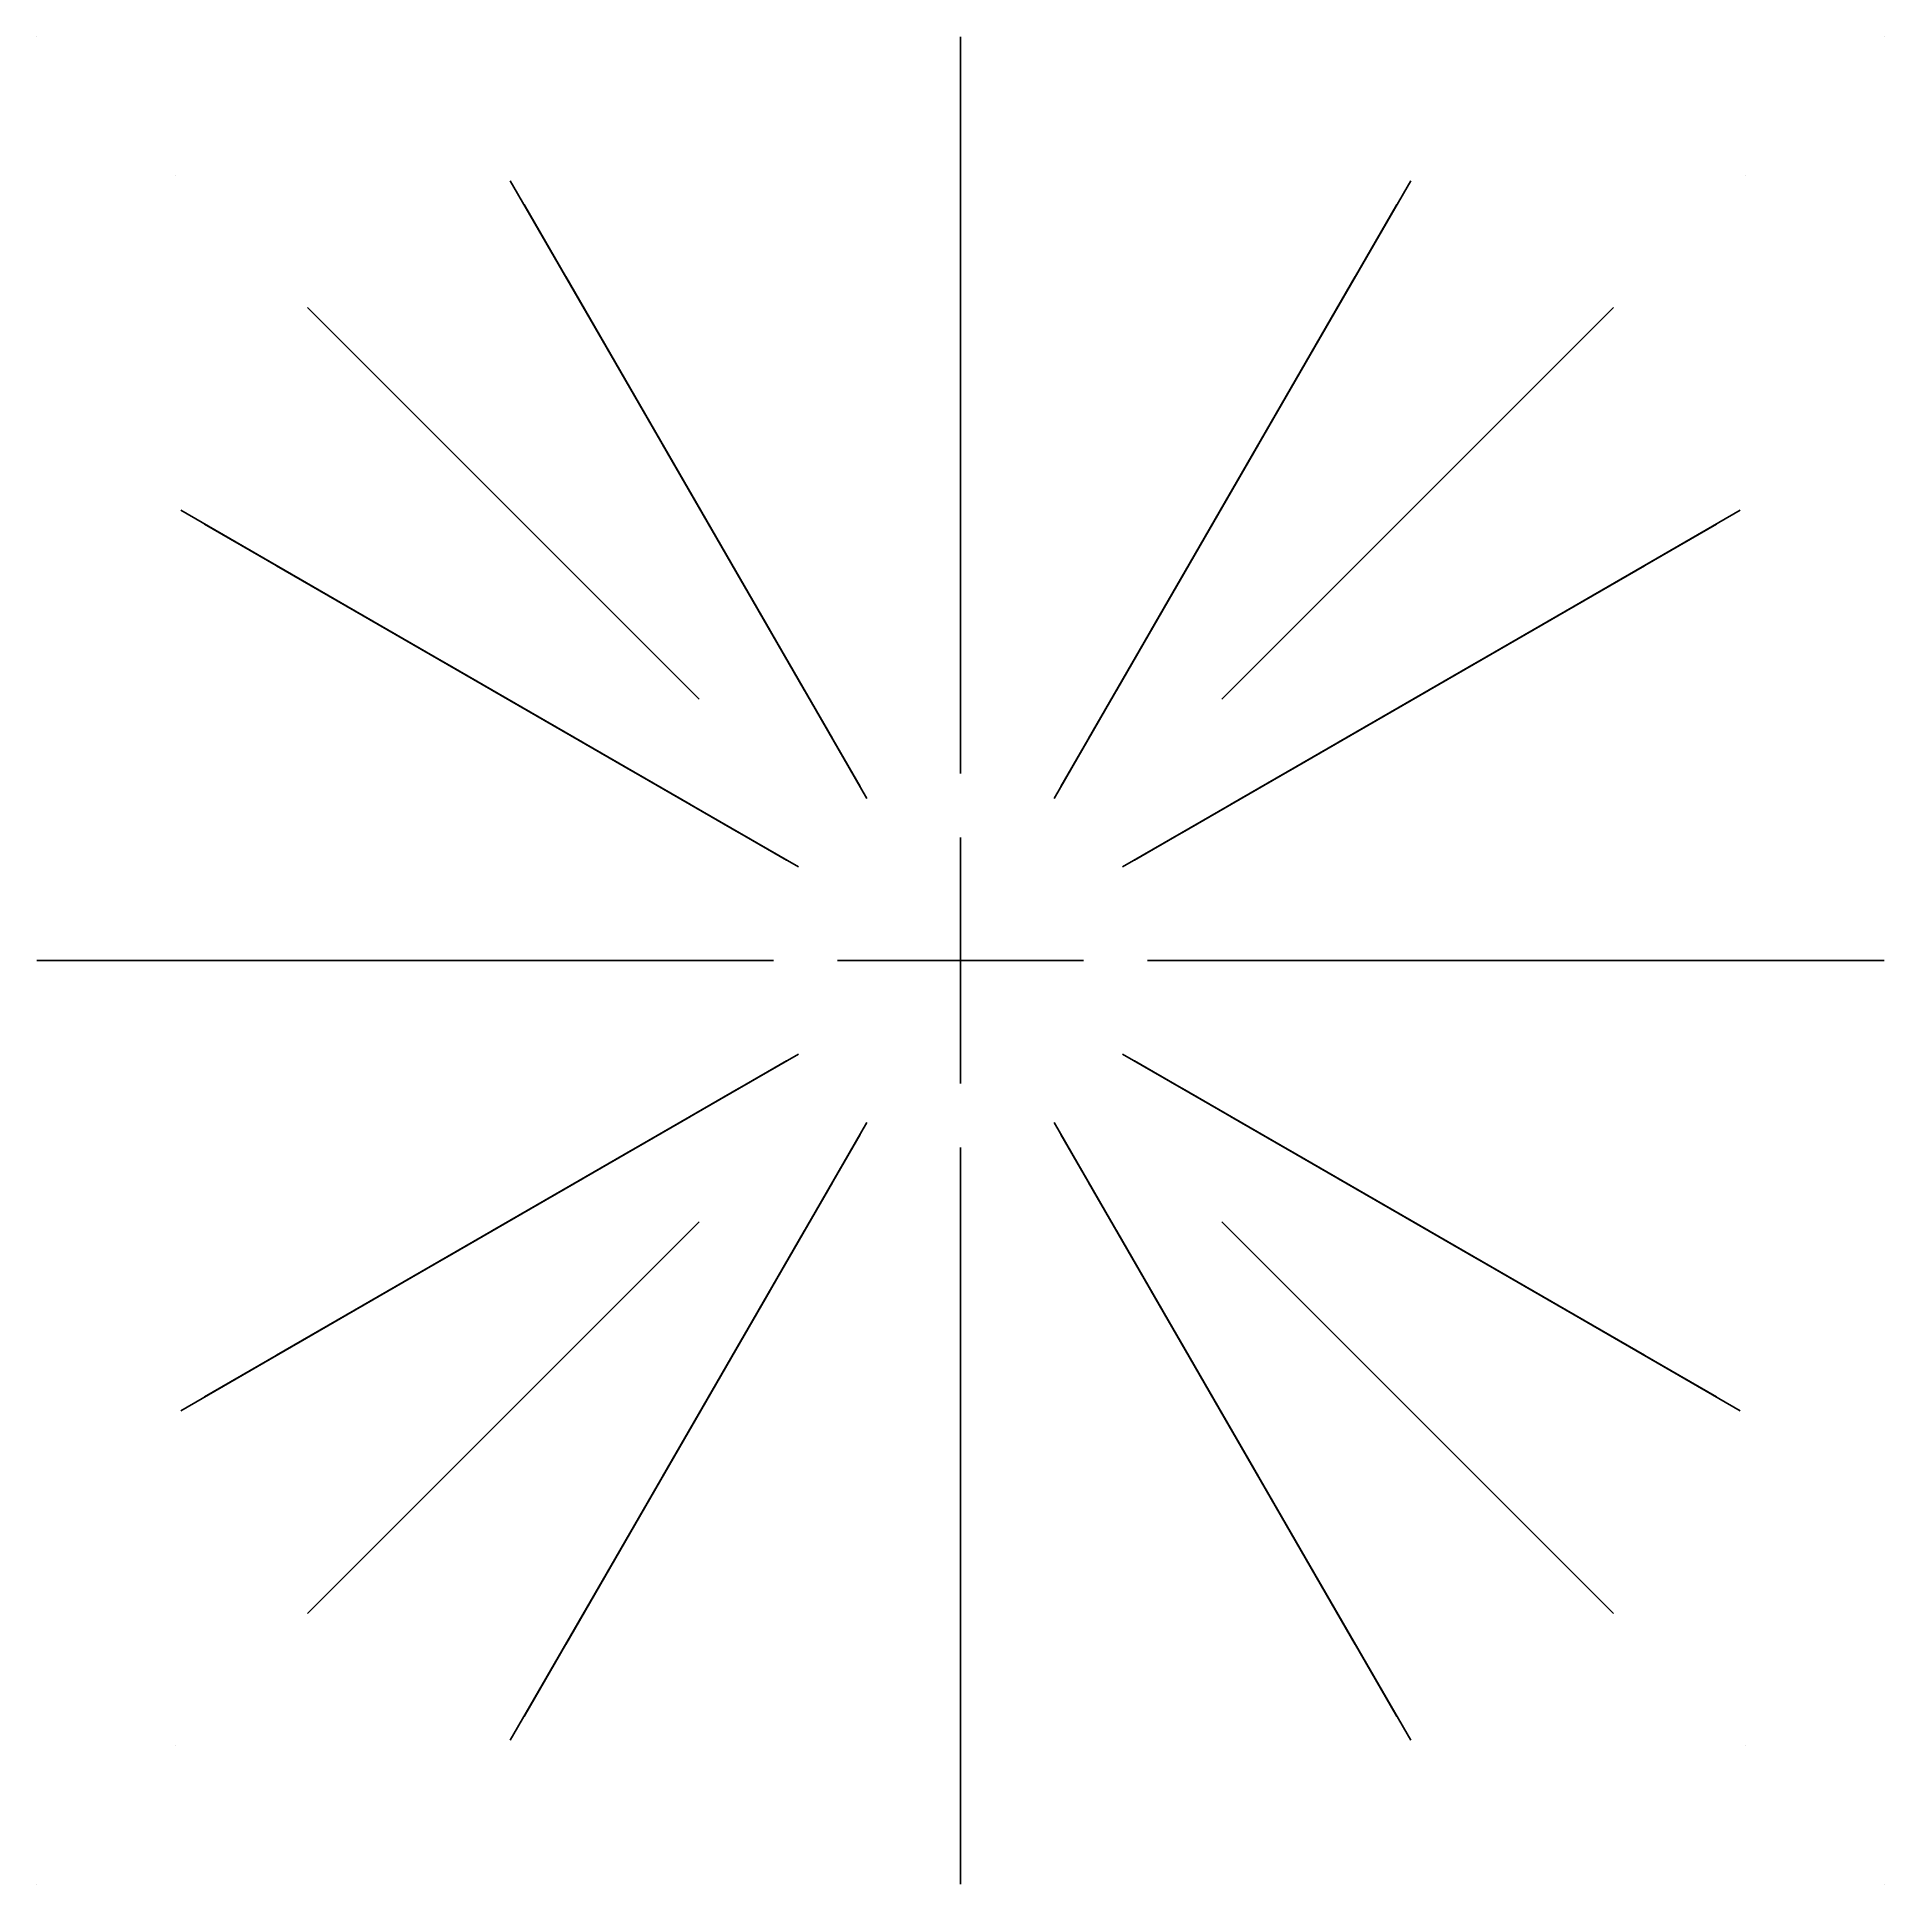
# Model space of a CAD drawing. Header units: metres. Extents: x -75000 to 75000, y -75000 to 75000.
import ezdxf

# ---------------------------------------------------------------- set-up
doc = ezdxf.new("R2010")
doc.units = ezdxf.units.M

msp = doc.modelspace()

# ---------------------------------------------------------------- linework, layer by layer
at = {"color": 5}
for p, q in [((-75000, 75000), (-75000, 75000, 14800)), ((-75000, 75000, 14800), (-75000, 75000, 29600)), ((-75000, 75000, 29600), (-75000, 75000, 44400)), ((-75000, 75000, 44400), (-75000, 75000, 59200)), ((-75000, 75000, 59200), (-75000, 75000, 74000)), ((-75000, 75000, 74000), (-75000, 75000, 88800)), ((0, 75000), (0, 73875, 11100)), ((0, 75000), (0, 75000, 14800)), ((0, 75000, 14800), (0, 75000, 29600)), ((0, 75000, 29600), (0, 75000, 44400)), ((0, 75000, 44400), (0, 75000, 59200)), ((0, 75000, 59200), (0, 75000, 74000)), ((0, 75000, 74000), (0, 75000, 88800)), ((75000, 75000), (75000, 75000, 14800)), ((75000, 75000, 14800), (75000, 75000, 29600)), ((75000, 75000, 29600), (75000, 75000, 44400)), ((75000, 75000, 44400), (75000, 75000, 59200)), ((75000, 75000, 59200), (75000, 75000, 74000)), ((75000, 75000, 74000), (75000, 75000, 88800)), ((0, 73875, 11100), (0, 72750, 22200)), ((0, 72750, 22200), (0, 71625, 33300)), ((0, 71625, 33300), (0, 70500, 44400)), ((0, 70500, 44400), (0, 69375, 55500)), ((0, 69375, 55500), (0, 68250, 66600)), ((0, 68250, 66600), (0, 67125, 77700)), ((0, 67125, 77700), (0, 66000, 88800)), ((0, 66000, 88800), (0, 64875, 99900)), ((0, 64875, 99900), (0, 63750, 111000)), ((-63750, 63750, 92500), (-63750, 63750, 107300)), ((-63750, 63750, 107300), (-63750, 63750, 122100)), ((-63750, 63750, 122100), (-63750, 63750, 136900)), ((-63750, 63750, 136900), (-63750, 63750, 151700)), ((-63750, 63750, 151700), (-63750, 63750, 166500)), ((-63750, 63750, 166500), (-63750, 63750, 181300)), ((0, 63750, 111000), (0, 62625, 122100)), ((0, 63750, 92500), (0, 63750, 107300)), ((0, 63750, 107300), (0, 63750, 122100)), ((0, 63750, 122100), (0, 63750, 136900)), ((0, 63750, 136900), (0, 63750, 151700)), ((0, 63750, 151700), (0, 63750, 166500)), ((0, 63750, 166500), (0, 63750, 181300)), ((63750, 63750, 92500), (63750, 63750, 107300)), ((63750, 63750, 107300), (63750, 63750, 122100)), ((63750, 63750, 122100), (63750, 63750, 136900)), ((63750, 63750, 136900), (63750, 63750, 151700)), ((63750, 63750, 151700), (63750, 63750, 166500)), ((63750, 63750, 166500), (63750, 63750, 181300)), ((0, 62625, 122100), (0, 61500, 133200)), ((0, 61500, 133200), (0, 60375, 144300)), ((0, 60375, 144300), (0, 59250, 155400)), ((0, 59250, 155400), (0, 58125, 166500)), ((0, 58125, 166500), (0, 57000, 177600)), ((0, 57000, 177600), (0, 55875, 188700)), ((0, 55875, 188700), (0, 54750, 199800)), ((0, 54750, 199800), (0, 53625, 210900)), ((-53033, 53033), (-52238, 52238, 11100)), ((-52500, 52500, 185000), (-52500, 52500, 199800)), ((-52500, 52500, 199800), (-52500, 52500, 214600)), ((-52500, 52500, 214600), (-52500, 52500, 229400)), ((-52500, 52500, 229400), (-52500, 52500, 244200)), ((-52500, 52500, 244200), (-52500, 52500, 259000)), ((-52500, 52500, 259000), (-52500, 52500, 273800)), ((0, 53625, 210900), (0, 52500, 222000)), ((0, 52500, 222000), (0, 51375, 233100)), ((0, 52500, 185000), (0, 52500, 199800)), ((0, 52500, 199800), (0, 52500, 214600)), ((0, 52500, 214600), (0, 52500, 229400)), ((0, 52500, 229400), (0, 52500, 244200)), ((0, 52500, 244200), (0, 52500, 259000)), ((0, 52500, 259000), (0, 52500, 273800)), ((53033, 53033), (52238, 52238, 11100)), ((52500, 52500, 185000), (52500, 52500, 199800)), ((52500, 52500, 199800), (52500, 52500, 214600)), ((52500, 52500, 214600), (52500, 52500, 229400)), ((52500, 52500, 229400), (52500, 52500, 244200)), ((52500, 52500, 244200), (52500, 52500, 259000)), ((52500, 52500, 259000), (52500, 52500, 273800)), ((-52238, 52238, 11100), (-51442, 51442, 22200)), ((-51442, 51442, 22200), (-50647, 50647, 33300)), ((0, 51375, 233100), (0, 50250, 244200)), ((51442, 51442, 22200), (50647, 50647, 33300)), ((52238, 52238, 11100), (51442, 51442, 22200)), ((-50647, 50647, 33300), (-49851, 49851, 44400)), ((-49851, 49851, 44400), (-49056, 49056, 55500)), ((0, 50250, 244200), (0, 49125, 255300)), ((49851, 49851, 44400), (49056, 49056, 55500)), ((50647, 50647, 33300), (49851, 49851, 44400)), ((-49056, 49056, 55500), (-48260, 48260, 66600)), ((-48260, 48260, 66600), (-47465, 47465, 77700)), ((0, 49125, 255300), (0, 48000, 266400)), ((0, 48000, 266400), (0, 46875, 277500)), ((48260, 48260, 66600), (47465, 47465, 77700)), ((49056, 49056, 55500), (48260, 48260, 66600)), ((-47465, 47465, 77700), (-46669, 46669, 88800)), ((-46669, 46669, 88800), (-45874, 45874, 99900)), ((0, 46875, 277500), (0, 45750, 288600)), ((46669, 46669, 88800), (45874, 45874, 99900)), ((47465, 47465, 77700), (46669, 46669, 88800)), ((-45874, 45874, 99900), (-45078, 45078, 111000)), ((-45078, 45078, 111000), (-44283, 44283, 122100)), ((0, 45750, 288600), (0, 44625, 299700)), ((45078, 45078, 111000), (44283, 44283, 122100)), ((45874, 45874, 99900), (45078, 45078, 111000)), ((-44283, 44283, 122100), (-43487, 43487, 133200)), ((0, 44625, 299700), (0, 43500, 310800)), ((0, 43500, 310800), (0, 42375, 321900)), ((44283, 44283, 122100), (43487, 43487, 133200)), ((-43487, 43487, 133200), (-42692, 42692, 144300)), ((-42692, 42692, 144300), (-41896, 41896, 155400)), ((0, 42375, 321900), (0, 41250, 333000)), ((42692, 42692, 144300), (41896, 41896, 155400)), ((43487, 43487, 133200), (42692, 42692, 144300)), ((-41896, 41896, 155400), (-41101, 41101, 166500)), ((-41250, 41250, 277500), (-41250, 41250, 292300)), ((-41250, 41250, 292300), (-41250, 41250, 307100)), ((-41250, 41250, 307100), (-41250, 41250, 321900)), ((-41250, 41250, 321900), (-41250, 41250, 336700)), ((-41250, 41250, 336700), (-41250, 41250, 351500)), ((-41250, 41250, 351500), (-41250, 41250, 366300)), ((-41101, 41101, 166500), (-40305, 40305, 177600)), ((0, 41250, 333000), (0, 40125, 344100)), ((0, 41250, 277500), (0, 41250, 292300)), ((0, 41250, 292300), (0, 41250, 307100)), ((0, 41250, 307100), (0, 41250, 321900)), ((0, 41250, 321900), (0, 41250, 336700)), ((0, 41250, 336700), (0, 41250, 351500)), ((0, 41250, 351500), (0, 41250, 366300)), ((41101, 41101, 166500), (40305, 40305, 177600)), ((41896, 41896, 155400), (41101, 41101, 166500)), ((41250, 41250, 277500), (41250, 41250, 292300)), ((41250, 41250, 292300), (41250, 41250, 307100)), ((41250, 41250, 307100), (41250, 41250, 321900)), ((41250, 41250, 321900), (41250, 41250, 336700)), ((41250, 41250, 336700), (41250, 41250, 351500)), ((41250, 41250, 351500), (41250, 41250, 366300)), ((-40305, 40305, 177600), (-39510, 39510, 188700)), ((-39510, 39510, 188700), (-38714, 38714, 199800)), ((0, 40125, 344100), (0, 39000, 355200)), ((0, 39000, 355200), (0, 37875, 366300)), ((39510, 39510, 188700), (38714, 38714, 199800)), ((40305, 40305, 177600), (39510, 39510, 188700)), ((-38714, 38714, 199800), (-37919, 37919, 210900)), ((-37919, 37919, 210900), (-37123, 37123, 222000)), ((0, 37875, 366300), (0, 36750, 377400)), ((37919, 37919, 210900), (37123, 37123, 222000)), ((38714, 38714, 199800), (37919, 37919, 210900)), ((-37123, 37123, 222000), (-36328, 36328, 233100)), ((-36328, 36328, 233100), (-35532, 35532, 244200)), ((0, 36750, 377400), (0, 35625, 388500)), ((36328, 36328, 233100), (35532, 35532, 244200)), ((37123, 37123, 222000), (36328, 36328, 233100)), ((-35532, 35532, 244200), (-34737, 34737, 255300)), ((-34737, 34737, 255300), (-33941, 33941, 266400)), ((0, 35625, 388500), (0, 34500, 399600)), ((0, 34500, 399600), (0, 33375, 410700)), ((34737, 34737, 255300), (33941, 33941, 266400)), ((35532, 35532, 244200), (34737, 34737, 255300)), ((-33941, 33941, 266400), (-33146, 33146, 277500)), ((-33146, 33146, 277500), (-32350, 32350, 288600)), ((0, 33375, 410700), (0, 32250, 421800)), ((33146, 33146, 277500), (32350, 32350, 288600)), ((33941, 33941, 266400), (33146, 33146, 277500)), ((-32350, 32350, 288600), (-31555, 31555, 299700)), ((-31555, 31555, 299700), (-30759, 30759, 310800)), ((0, 32250, 421800), (0, 31125, 432900)), ((31555, 31555, 299700), (30759, 30759, 310800)), ((32350, 32350, 288600), (31555, 31555, 299700)), ((-30759, 30759, 310800), (-29964, 29964, 321900)), ((-30000, 30000, 370000), (-30000, 30000, 384800)), ((-30000, 30000, 384800), (-30000, 30000, 399600)), ((-30000, 30000, 399600), (-30000, 30000, 414400)), ((-30000, 30000, 414400), (-30000, 30000, 429200)), ((-30000, 30000, 429200), (-30000, 30000, 444000)), ((0, 31125, 432900), (0, 30000, 444000)), ((0, 30000, 370000), (0, 30000, 384800)), ((0, 30000, 384800), (0, 30000, 399600)), ((0, 30000, 399600), (0, 30000, 414400)), ((0, 30000, 414400), (0, 30000, 429200)), ((0, 30000, 429200), (0, 30000, 444000)), ((30759, 30759, 310800), (29964, 29964, 321900)), ((30000, 30000, 370000), (30000, 30000, 384800)), ((30000, 30000, 384800), (30000, 30000, 399600)), ((30000, 30000, 399600), (30000, 30000, 414400)), ((30000, 30000, 414400), (30000, 30000, 429200)), ((30000, 30000, 429200), (30000, 30000, 444000)), ((-29964, 29964, 321900), (-29168, 29168, 333000)), ((-29168, 29168, 333000), (-28373, 28373, 344100)), ((29168, 29168, 333000), (28373, 28373, 344100)), ((29964, 29964, 321900), (29168, 29168, 333000)), ((-28373, 28373, 344100), (-27577, 27577, 355200)), ((-27577, 27577, 355200), (-26782, 26782, 366300)), ((27577, 27577, 355200), (26782, 26782, 366300)), ((28373, 28373, 344100), (27577, 27577, 355200)), ((-26782, 26782, 366300), (-25986, 25986, 377400)), ((-25986, 25986, 377400), (-25191, 25191, 388500)), ((25986, 25986, 377400), (25191, 25191, 388500)), ((26782, 26782, 366300), (25986, 25986, 377400)), ((-25191, 25191, 388500), (-24395, 24395, 399600)), ((-24395, 24395, 399600), (-23600, 23600, 410700)), ((24395, 24395, 399600), (23600, 23600, 410700)), ((25191, 25191, 388500), (24395, 24395, 399600)), ((-23600, 23600, 410700), (-22804, 22804, 421800)), ((-22804, 22804, 421800), (-22009, 22009, 432900)), ((22804, 22804, 421800), (22009, 22009, 432900)), ((23600, 23600, 410700), (22804, 22804, 421800)), ((-22009, 22009, 432900), (-21213, 21213, 444000)), ((22009, 22009, 432900), (21213, 21213, 444000)), ((-75000, 0), (-73875, 0, 11100)), ((-75000, 0), (-75000, 0, 14800)), ((-75000, 0, 14800), (-75000, 0, 29600)), ((-75000, 0, 29600), (-75000, 0, 44400)), ((-75000, 0, 44400), (-75000, 0, 59200)), ((-75000, 0, 59200), (-75000, 0, 74000)), ((-75000, 0, 74000), (-75000, 0, 88800)), ((-73875, 0, 11100), (-72750, 0, 22200)), ((-72750, 0, 22200), (-71625, 0, 33300)), ((-71625, 0, 33300), (-70500, 0, 44400)), ((-70500, 0, 44400), (-69375, 0, 55500)), ((-69375, 0, 55500), (-68250, 0, 66600)), ((-68250, 0, 66600), (-67125, 0, 77700)), ((-67125, 0, 77700), (-66000, 0, 88800)), ((-66000, 0, 88800), (-64875, 0, 99900)), ((-64875, 0, 99900), (-63750, 0, 111000)), ((-63750, 0, 111000), (-62625, 0, 122100)), ((-63750, 0, 92500), (-63750, 0, 107300)), ((-63750, 0, 107300), (-63750, 0, 122100)), ((-63750, 0, 122100), (-63750, 0, 136900)), ((-63750, 0, 136900), (-63750, 0, 151700)), ((-63750, 0, 151700), (-63750, 0, 166500)), ((-63750, 0, 166500), (-63750, 0, 181300)), ((-62625, 0, 122100), (-61500, 0, 133200)), ((-61500, 0, 133200), (-60375, 0, 144300)), ((-60375, 0, 144300), (-59250, 0, 155400)), ((-59250, 0, 155400), (-58125, 0, 166500)), ((-58125, 0, 166500), (-57000, 0, 177600)), ((-57000, 0, 177600), (-55875, 0, 188700)), ((-55875, 0, 188700), (-54750, 0, 199800)), ((-54750, 0, 199800), (-53625, 0, 210900)), ((-53625, 0, 210900), (-52500, 0, 222000)), ((-52500, 0, 222000), (-51375, 0, 233100)), ((-52500, 0, 185000), (-52500, 0, 199800)), ((-52500, 0, 199800), (-52500, 0, 214600)), ((-52500, 0, 214600), (-52500, 0, 229400)), ((-52500, 0, 229400), (-52500, 0, 244200)), ((-52500, 0, 244200), (-52500, 0, 259000)), ((-52500, 0, 259000), (-52500, 0, 273800)), ((-51375, 0, 233100), (-50250, 0, 244200)), ((-50250, 0, 244200), (-49125, 0, 255300)), ((-49125, 0, 255300), (-48000, 0, 266400)), ((-48000, 0, 266400), (-46875, 0, 277500)), ((-46875, 0, 277500), (-45750, 0, 288600)), ((-45750, 0, 288600), (-44625, 0, 299700)), ((-44625, 0, 299700), (-43500, 0, 310800)), ((-43500, 0, 310800), (-42375, 0, 321900)), ((-42375, 0, 321900), (-41250, 0, 333000)), ((-41250, 0, 333000), (-40125, 0, 344100)), ((-41250, 0, 277500), (-41250, 0, 292300)), ((-41250, 0, 292300), (-41250, 0, 307100)), ((-41250, 0, 307100), (-41250, 0, 321900)), ((-41250, 0, 321900), (-41250, 0, 336700)), ((-41250, 0, 336700), (-41250, 0, 351500)), ((-41250, 0, 351500), (-41250, 0, 366300)), ((-40125, 0, 344100), (-39000, 0, 355200)), ((-39000, 0, 355200), (-37875, 0, 366300)), ((-37875, 0, 366300), (-36750, 0, 377400)), ((-36750, 0, 377400), (-35625, 0, 388500)), ((-35625, 0, 388500), (-34500, 0, 399600)), ((-34500, 0, 399600), (-33375, 0, 410700)), ((-33375, 0, 410700), (-32250, 0, 421800)), ((-32250, 0, 421800), (-31125, 0, 432900)), ((-31125, 0, 432900), (-30000, 0, 444000)), ((-30000, 0, 370000), (-30000, 0, 384800)), ((-30000, 0, 384800), (-30000, 0, 399600)), ((-30000, 0, 399600), (-30000, 0, 414400)), ((-30000, 0, 414400), (-30000, 0, 429200)), ((-30000, 0, 429200), (-30000, 0, 444000)), ((31125, 0, 432900), (30000, 0, 444000)), ((30000, 0, 370000), (30000, 0, 384800)), ((30000, 0, 384800), (30000, 0, 399600)), ((30000, 0, 399600), (30000, 0, 414400)), ((30000, 0, 414400), (30000, 0, 429200)), ((30000, 0, 429200), (30000, 0, 444000)), ((32250, 0, 421800), (31125, 0, 432900)), ((33375, 0, 410700), (32250, 0, 421800)), ((34500, 0, 399600), (33375, 0, 410700)), ((35625, 0, 388500), (34500, 0, 399600)), ((36750, 0, 377400), (35625, 0, 388500)), ((37875, 0, 366300), (36750, 0, 377400)), ((39000, 0, 355200), (37875, 0, 366300)), ((40125, 0, 344100), (39000, 0, 355200)), ((41250, 0, 333000), (40125, 0, 344100)), ((42375, 0, 321900), (41250, 0, 333000)), ((41250, 0, 277500), (41250, 0, 292300)), ((41250, 0, 292300), (41250, 0, 307100)), ((41250, 0, 307100), (41250, 0, 321900)), ((41250, 0, 321900), (41250, 0, 336700)), ((41250, 0, 336700), (41250, 0, 351500)), ((41250, 0, 351500), (41250, 0, 366300)), ((43500, 0, 310800), (42375, 0, 321900)), ((44625, 0, 299700), (43500, 0, 310800)), ((45750, 0, 288600), (44625, 0, 299700)), ((46875, 0, 277500), (45750, 0, 288600)), ((48000, 0, 266400), (46875, 0, 277500)), ((49125, 0, 255300), (48000, 0, 266400)), ((50250, 0, 244200), (49125, 0, 255300)), ((51375, 0, 233100), (50250, 0, 244200)), ((52500, 0, 222000), (51375, 0, 233100)), ((53625, 0, 210900), (52500, 0, 222000)), ((52500, 0, 185000), (52500, 0, 199800)), ((52500, 0, 199800), (52500, 0, 214600)), ((52500, 0, 214600), (52500, 0, 229400)), ((52500, 0, 229400), (52500, 0, 244200)), ((52500, 0, 244200), (52500, 0, 259000)), ((52500, 0, 259000), (52500, 0, 273800)), ((54750, 0, 199800), (53625, 0, 210900)), ((55875, 0, 188700), (54750, 0, 199800)), ((57000, 0, 177600), (55875, 0, 188700)), ((58125, 0, 166500), (57000, 0, 177600)), ((59250, 0, 155400), (58125, 0, 166500)), ((60375, 0, 144300), (59250, 0, 155400)), ((61500, 0, 133200), (60375, 0, 144300)), ((62625, 0, 122100), (61500, 0, 133200)), ((63750, 0, 111000), (62625, 0, 122100)), ((64875, 0, 99900), (63750, 0, 111000)), ((63750, 0, 92500), (63750, 0, 107300)), ((63750, 0, 107300), (63750, 0, 122100)), ((63750, 0, 122100), (63750, 0, 136900)), ((63750, 0, 136900), (63750, 0, 151700)), ((63750, 0, 151700), (63750, 0, 166500)), ((63750, 0, 166500), (63750, 0, 181300)), ((66000, 0, 88800), (64875, 0, 99900)), ((67125, 0, 77700), (66000, 0, 88800)), ((68250, 0, 66600), (67125, 0, 77700)), ((69375, 0, 55500), (68250, 0, 66600)), ((70500, 0, 44400), (69375, 0, 55500)), ((71625, 0, 33300), (70500, 0, 44400)), ((72750, 0, 22200), (71625, 0, 33300)), ((73875, 0, 11100), (72750, 0, 22200)), ((75000, 0), (73875, 0, 11100)), ((75000, 0), (75000, 0, 14800)), ((75000, 0, 14800), (75000, 0, 29600)), ((75000, 0, 29600), (75000, 0, 44400)), ((75000, 0, 44400), (75000, 0, 59200)), ((75000, 0, 59200), (75000, 0, 74000)), ((75000, 0, 74000), (75000, 0, 88800)), ((-22804, -22804, 421800), (-22009, -22009, 432900)), ((-22009, -22009, 432900), (-21213, -21213, 444000)), ((22009, -22009, 432900), (21213, -21213, 444000)), ((22804, -22804, 421800), (22009, -22009, 432900)), ((-24395, -24395, 399600), (-23600, -23600, 410700)), ((-23600, -23600, 410700), (-22804, -22804, 421800)), ((23600, -23600, 410700), (22804, -22804, 421800)), ((24395, -24395, 399600), (23600, -23600, 410700)), ((-25986, -25986, 377400), (-25191, -25191, 388500)), ((-25191, -25191, 388500), (-24395, -24395, 399600)), ((25191, -25191, 388500), (24395, -24395, 399600)), ((25986, -25986, 377400), (25191, -25191, 388500)), ((-27577, -27577, 355200), (-26782, -26782, 366300)), ((-26782, -26782, 366300), (-25986, -25986, 377400)), ((26782, -26782, 366300), (25986, -25986, 377400)), ((27577, -27577, 355200), (26782, -26782, 366300)), ((-29168, -29168, 333000), (-28373, -28373, 344100)), ((-28373, -28373, 344100), (-27577, -27577, 355200)), ((28373, -28373, 344100), (27577, -27577, 355200)), ((29168, -29168, 333000), (28373, -28373, 344100)), ((-30759, -30759, 310800), (-29964, -29964, 321900)), ((-30000, -30000, 370000), (-30000, -30000, 384800)), ((-30000, -30000, 384800), (-30000, -30000, 399600)), ((-30000, -30000, 399600), (-30000, -30000, 414400)), ((-30000, -30000, 414400), (-30000, -30000, 429200)), ((-30000, -30000, 429200), (-30000, -30000, 444000)), ((-29964, -29964, 321900), (-29168, -29168, 333000)), ((0, -31125, 432900), (0, -30000, 444000)), ((0, -30000, 370000), (0, -30000, 384800)), ((0, -30000, 384800), (0, -30000, 399600)), ((0, -30000, 399600), (0, -30000, 414400)), ((0, -30000, 414400), (0, -30000, 429200)), ((0, -30000, 429200), (0, -30000, 444000)), ((29964, -29964, 321900), (29168, -29168, 333000)), ((30759, -30759, 310800), (29964, -29964, 321900)), ((30000, -30000, 370000), (30000, -30000, 384800)), ((30000, -30000, 384800), (30000, -30000, 399600)), ((30000, -30000, 399600), (30000, -30000, 414400)), ((30000, -30000, 414400), (30000, -30000, 429200)), ((30000, -30000, 429200), (30000, -30000, 444000)), ((-31555, -31555, 299700), (-30759, -30759, 310800)), ((0, -32250, 421800), (0, -31125, 432900)), ((31555, -31555, 299700), (30759, -30759, 310800)), ((-33146, -33146, 277500), (-32350, -32350, 288600)), ((-32350, -32350, 288600), (-31555, -31555, 299700)), ((0, -33375, 410700), (0, -32250, 421800)), ((32350, -32350, 288600), (31555, -31555, 299700)), ((33146, -33146, 277500), (32350, -32350, 288600)), ((-34737, -34737, 255300), (-33941, -33941, 266400)), ((-33941, -33941, 266400), (-33146, -33146, 277500)), ((0, -34500, 399600), (0, -33375, 410700)), ((0, -35625, 388500), (0, -34500, 399600)), ((33941, -33941, 266400), (33146, -33146, 277500)), ((34737, -34737, 255300), (33941, -33941, 266400)), ((-36328, -36328, 233100), (-35532, -35532, 244200)), ((-35532, -35532, 244200), (-34737, -34737, 255300)), ((0, -36750, 377400), (0, -35625, 388500)), ((35532, -35532, 244200), (34737, -34737, 255300)), ((36328, -36328, 233100), (35532, -35532, 244200)), ((-37919, -37919, 210900), (-37123, -37123, 222000)), ((-37123, -37123, 222000), (-36328, -36328, 233100)), ((0, -37875, 366300), (0, -36750, 377400)), ((37123, -37123, 222000), (36328, -36328, 233100)), ((37919, -37919, 210900), (37123, -37123, 222000)), ((-39510, -39510, 188700), (-38714, -38714, 199800)), ((-38714, -38714, 199800), (-37919, -37919, 210900)), ((0, -39000, 355200), (0, -37875, 366300)), ((0, -40125, 344100), (0, -39000, 355200)), ((38714, -38714, 199800), (37919, -37919, 210900)), ((39510, -39510, 188700), (38714, -38714, 199800)), ((-41101, -41101, 166500), (-40305, -40305, 177600)), ((-40305, -40305, 177600), (-39510, -39510, 188700)), ((0, -41250, 333000), (0, -40125, 344100)), ((40305, -40305, 177600), (39510, -39510, 188700)), ((41101, -41101, 166500), (40305, -40305, 177600)), ((-42692, -42692, 144300), (-41896, -41896, 155400)), ((-41896, -41896, 155400), (-41101, -41101, 166500)), ((-41250, -41250, 277500), (-41250, -41250, 292300)), ((-41250, -41250, 292300), (-41250, -41250, 307100)), ((-41250, -41250, 307100), (-41250, -41250, 321900)), ((-41250, -41250, 321900), (-41250, -41250, 336700)), ((-41250, -41250, 336700), (-41250, -41250, 351500)), ((-41250, -41250, 351500), (-41250, -41250, 366300)), ((0, -42375, 321900), (0, -41250, 333000)), ((0, -41250, 277500), (0, -41250, 292300)), ((0, -41250, 292300), (0, -41250, 307100)), ((0, -41250, 307100), (0, -41250, 321900)), ((0, -41250, 321900), (0, -41250, 336700)), ((0, -41250, 336700), (0, -41250, 351500)), ((0, -41250, 351500), (0, -41250, 366300)), ((41896, -41896, 155400), (41101, -41101, 166500)), ((41250, -41250, 277500), (41250, -41250, 292300)), ((41250, -41250, 292300), (41250, -41250, 307100)), ((41250, -41250, 307100), (41250, -41250, 321900)), ((41250, -41250, 321900), (41250, -41250, 336700)), ((41250, -41250, 336700), (41250, -41250, 351500)), ((41250, -41250, 351500), (41250, -41250, 366300)), ((42692, -42692, 144300), (41896, -41896, 155400)), ((-44283, -44283, 122100), (-43487, -43487, 133200)), ((-43487, -43487, 133200), (-42692, -42692, 144300)), ((0, -43500, 310800), (0, -42375, 321900)), ((43487, -43487, 133200), (42692, -42692, 144300)), ((44283, -44283, 122100), (43487, -43487, 133200)), ((-45078, -45078, 111000), (-44283, -44283, 122100)), ((0, -44625, 299700), (0, -43500, 310800)), ((0, -45750, 288600), (0, -44625, 299700)), ((45078, -45078, 111000), (44283, -44283, 122100)), ((-46669, -46669, 88800), (-45874, -45874, 99900)), ((-45874, -45874, 99900), (-45078, -45078, 111000)), ((0, -46875, 277500), (0, -45750, 288600)), ((45874, -45874, 99900), (45078, -45078, 111000)), ((46669, -46669, 88800), (45874, -45874, 99900)), ((-48260, -48260, 66600), (-47465, -47465, 77700)), ((-47465, -47465, 77700), (-46669, -46669, 88800)), ((0, -48000, 266400), (0, -46875, 277500)), ((0, -49125, 255300), (0, -48000, 266400)), ((47465, -47465, 77700), (46669, -46669, 88800)), ((48260, -48260, 66600), (47465, -47465, 77700)), ((-49851, -49851, 44400), (-49056, -49056, 55500)), ((-49056, -49056, 55500), (-48260, -48260, 66600)), ((0, -50250, 244200), (0, -49125, 255300)), ((49056, -49056, 55500), (48260, -48260, 66600)), ((49851, -49851, 44400), (49056, -49056, 55500)), ((-51442, -51442, 22200), (-50647, -50647, 33300)), ((-50647, -50647, 33300), (-49851, -49851, 44400)), ((0, -51375, 233100), (0, -50250, 244200)), ((50647, -50647, 33300), (49851, -49851, 44400)), ((51442, -51442, 22200), (50647, -50647, 33300)), ((-53033, -53033), (-52238, -52238, 11100)), ((-52500, -52500, 185000), (-52500, -52500, 199800)), ((-52500, -52500, 199800), (-52500, -52500, 214600)), ((-52500, -52500, 214600), (-52500, -52500, 229400)), ((-52500, -52500, 229400), (-52500, -52500, 244200)), ((-52500, -52500, 244200), (-52500, -52500, 259000)), ((-52500, -52500, 259000), (-52500, -52500, 273800)), ((-52238, -52238, 11100), (-51442, -51442, 22200)), ((0, -52500, 222000), (0, -51375, 233100)), ((0, -53625, 210900), (0, -52500, 222000)), ((0, -52500, 185000), (0, -52500, 199800)), ((0, -52500, 199800), (0, -52500, 214600)), ((0, -52500, 214600), (0, -52500, 229400)), ((0, -52500, 229400), (0, -52500, 244200)), ((0, -52500, 244200), (0, -52500, 259000)), ((0, -52500, 259000), (0, -52500, 273800)), ((52238, -52238, 11100), (51442, -51442, 22200)), ((53033, -53033), (52238, -52238, 11100)), ((52500, -52500, 185000), (52500, -52500, 199800)), ((52500, -52500, 199800), (52500, -52500, 214600)), ((52500, -52500, 214600), (52500, -52500, 229400)), ((52500, -52500, 229400), (52500, -52500, 244200)), ((52500, -52500, 244200), (52500, -52500, 259000)), ((52500, -52500, 259000), (52500, -52500, 273800)), ((0, -54750, 199800), (0, -53625, 210900)), ((0, -55875, 188700), (0, -54750, 199800)), ((0, -57000, 177600), (0, -55875, 188700)), ((0, -58125, 166500), (0, -57000, 177600)), ((0, -59250, 155400), (0, -58125, 166500)), ((0, -60375, 144300), (0, -59250, 155400)), ((0, -61500, 133200), (0, -60375, 144300)), ((0, -62625, 122100), (0, -61500, 133200)), ((0, -63750, 111000), (0, -62625, 122100)), ((-63750, -63750, 92500), (-63750, -63750, 107300)), ((-63750, -63750, 107300), (-63750, -63750, 122100)), ((-63750, -63750, 122100), (-63750, -63750, 136900)), ((-63750, -63750, 136900), (-63750, -63750, 151700)), ((-63750, -63750, 151700), (-63750, -63750, 166500)), ((-63750, -63750, 166500), (-63750, -63750, 181300)), ((0, -64875, 99900), (0, -63750, 111000)), ((0, -63750, 92500), (0, -63750, 107300)), ((0, -63750, 107300), (0, -63750, 122100)), ((0, -63750, 122100), (0, -63750, 136900)), ((0, -63750, 136900), (0, -63750, 151700)), ((0, -63750, 151700), (0, -63750, 166500)), ((0, -63750, 166500), (0, -63750, 181300)), ((63750, -63750, 92500), (63750, -63750, 107300)), ((63750, -63750, 107300), (63750, -63750, 122100)), ((63750, -63750, 122100), (63750, -63750, 136900)), ((63750, -63750, 136900), (63750, -63750, 151700)), ((63750, -63750, 151700), (63750, -63750, 166500)), ((63750, -63750, 166500), (63750, -63750, 181300)), ((0, -66000, 88800), (0, -64875, 99900)), ((0, -67125, 77700), (0, -66000, 88800)), ((0, -68250, 66600), (0, -67125, 77700)), ((0, -69375, 55500), (0, -68250, 66600)), ((0, -70500, 44400), (0, -69375, 55500)), ((0, -71625, 33300), (0, -70500, 44400)), ((0, -72750, 22200), (0, -71625, 33300)), ((0, -73875, 11100), (0, -72750, 22200)), ((-75000, -75000), (-75000, -75000, 14800)), ((-75000, -75000, 14800), (-75000, -75000, 29600)), ((-75000, -75000, 29600), (-75000, -75000, 44400)), ((-75000, -75000, 44400), (-75000, -75000, 59200)), ((-75000, -75000, 59200), (-75000, -75000, 74000)), ((-75000, -75000, 74000), (-75000, -75000, 88800)), ((0, -75000), (0, -73875, 11100)), ((0, -75000), (0, -75000, 14800)), ((0, -75000, 14800), (0, -75000, 29600)), ((0, -75000, 29600), (0, -75000, 44400)), ((0, -75000, 44400), (0, -75000, 59200)), ((0, -75000, 59200), (0, -75000, 74000)), ((0, -75000, 74000), (0, -75000, 88800)), ((75000, -75000), (75000, -75000, 14800)), ((75000, -75000, 14800), (75000, -75000, 29600)), ((75000, -75000, 29600), (75000, -75000, 44400)), ((75000, -75000, 44400), (75000, -75000, 59200)), ((75000, -75000, 59200), (75000, -75000, 74000)), ((75000, -75000, 74000), (75000, -75000, 88800))]:
    msp.add_line(p, q, dxfattribs=at)
at = {"color": 1}
for p, q in [((0, 36562, 18500), (0, 73125, 18500)), ((0, 35437, 40700), (0, 70875, 40700)), ((0, 34312, 62900), (0, 68625, 62900)), ((0, 33187, 85100), (0, 66375, 85100)), ((-18281, 31664, 18500), (-36563, 63328, 18500)), ((0, 32062, 107300), (0, 64125, 107300)), ((18281, 31664, 18500), (36562, 63328, 18500)), ((0, 30937, 129500), (0, 61875, 129500)), ((-17719, 30690, 40700), (-35438, 61380, 40700)), ((17719, 30690, 40700), (35437, 61380, 40700)), ((-17156, 29715, 62900), (-34313, 59431, 62900)), ((0, 29812, 151700), (0, 59625, 151700)), ((17156, 29715, 62900), (34312, 59431, 62900)), ((-16594, 28741, 85100), (-33188, 57482, 85100)), ((0, 28687, 173900), (0, 57375, 173900)), ((16594, 28741, 85100), (33187, 57482, 85100)), ((-16031, 27767, 107300), (-32063, 55534, 107300)), ((16031, 27767, 107300), (32062, 55534, 107300)), ((0, 27562, 196100), (0, 55125, 196100)), ((-15469, 26793, 129500), (-30938, 53585, 129500)), ((0, 26438, 218300), (0, 52875, 218300)), ((15469, 26793, 129500), (30937, 53585, 129500)), ((-14906, 25818, 151700), (-29813, 51637, 151700)), ((14906, 25818, 151700), (29812, 51637, 151700)), ((-14344, 24844, 173900), (-28688, 49688, 173900)), ((0, 25312, 240500), (0, 50625, 240500)), ((14344, 24844, 173900), (28687, 49688, 173900)), ((0, 24187, 262700), (0, 48375, 262700)), ((-13781, 23870, 196100), (-27563, 47740, 196100)), ((13781, 23870, 196100), (27562, 47740, 196100)), ((-13219, 22896, 218300), (-26438, 45791, 218300)), ((0, 23062, 284900), (0, 46125, 284900)), ((13219, 22896, 218300), (26438, 45791, 218300)), ((-12656, 21921, 240500), (-25313, 43843, 240500)), ((0, 21937, 307100), (0, 43875, 307100)), ((12656, 21921, 240500), (25312, 43843, 240500)), ((-12094, 20947, 262700), (-24188, 41894, 262700)), ((0, 20812, 329300), (0, 41625, 329300)), ((12094, 20947, 262700), (24187, 41894, 262700)), ((-11531, 19973, 284900), (-23063, 39945, 284900)), ((0, 19687, 351500), (0, 39375, 351500)), ((11531, 19973, 284900), (23062, 39945, 284900)), ((-10969, 18998, 307100), (-21938, 37997, 307100)), ((10969, 18998, 307100), (21937, 37997, 307100)), ((-31664, 18281, 18500), (-63328, 36562, 18500)), ((-10406, 18024, 329300), (-20813, 36048, 329300)), ((0, 18562, 373700), (0, 37125, 373700)), ((10406, 18024, 329300), (20812, 36048, 329300)), ((31664, 18281, 18500), (63328, 36562, 18500)), ((-30690, 17719, 40700), (-61380, 35437, 40700)), ((0, 17437, 395900), (0, 34875, 395900)), ((30690, 17719, 40700), (61380, 35437, 40700)), ((-29715, 17156, 62900), (-59431, 34312, 62900)), ((-28741, 16594, 85100), (-57482, 33187, 85100)), ((-9844, 17050, 351500), (-19688, 34100, 351500)), ((9844, 17050, 351500), (19687, 34100, 351500)), ((28741, 16594, 85100), (57482, 33187, 85100)), ((29715, 17156, 62900), (59431, 34312, 62900)), ((-27767, 16031, 107300), (-55534, 32062, 107300)), ((-9281, 16076, 373700), (-18563, 32151, 373700)), ((0, 16312, 418100), (0, 32625, 418100)), ((9281, 16076, 373700), (18562, 32151, 373700)), ((27767, 16031, 107300), (55534, 32062, 107300)), ((-26793, 15469, 129500), (-53585, 30937, 129500)), ((-8719, 15101, 395900), (-17438, 30203, 395900)), ((0, 15188, 440300), (0, 30375, 440300)), ((8719, 15101, 395900), (17437, 30203, 395900)), ((26793, 15469, 129500), (53585, 30937, 129500)), ((-25818, 14906, 151700), (-51637, 29812, 151700)), ((-24844, 14344, 173900), (-49688, 28687, 173900)), ((24844, 14344, 173900), (49688, 28687, 173900)), ((25818, 14906, 151700), (51637, 29812, 151700)), ((-23870, 13781, 196100), (-47740, 27562, 196100)), ((-8156, 14127, 418100), (-16313, 28254, 418100)), ((8156, 14127, 418100), (16312, 28254, 418100)), ((23870, 13781, 196100), (47740, 27562, 196100)), ((-22896, 13219, 218300), (-45791, 26438, 218300)), ((-7594, 13153, 440300), (-15188, 26306, 440300)), ((7594, 13153, 440300), (15188, 26306, 440300)), ((22896, 13219, 218300), (45791, 26438, 218300)), ((-21921, 12656, 240500), (-43843, 25312, 240500)), ((-20947, 12094, 262700), (-41894, 24187, 262700)), ((20947, 12094, 262700), (41894, 24187, 262700)), ((21921, 12656, 240500), (43843, 25312, 240500)), ((-19973, 11531, 284900), (-39945, 23062, 284900)), ((19973, 11531, 284900), (39945, 23062, 284900)), ((-18998, 10969, 307100), (-37997, 21937, 307100)), ((18998, 10969, 307100), (37997, 21937, 307100)), ((-18024, 10406, 329300), (-36048, 20812, 329300)), ((-17050, 9844, 351500), (-34100, 19687, 351500)), ((17050, 9844, 351500), (34100, 19687, 351500)), ((18024, 10406, 329300), (36048, 20812, 329300)), ((-16076, 9281, 373700), (-32151, 18562, 373700)), ((16076, 9281, 373700), (32151, 18562, 373700)), ((-15101, 8719, 395900), (-30203, 17437, 395900)), ((15101, 8719, 395900), (30203, 17437, 395900)), ((-14127, 8156, 418100), (-28254, 16312, 418100)), ((-13153, 7594, 440300), (-26306, 15188, 440300)), ((13153, 7594, 440300), (26306, 15188, 440300)), ((14127, 8156, 418100), (28254, 16312, 418100)), ((-36563, 0, 18500), (-73125, 0, 18500)), ((-35438, 0, 40700), (-70875, 0, 40700)), ((-34313, 0, 62900), (-68625, 0, 62900)), ((-33188, 0, 85100), (-66375, 0, 85100)), ((-32063, 0, 107300), (-64125, 0, 107300)), ((-30938, 0, 129500), (-61875, 0, 129500)), ((-29813, 0, 151700), (-59625, 0, 151700)), ((-28688, 0, 173900), (-57375, 0, 173900)), ((-27563, 0, 196100), (-55125, 0, 196100)), ((-26438, 0, 218300), (-52875, 0, 218300)), ((-25313, 0, 240500), (-50625, 0, 240500)), ((-24188, 0, 262700), (-48375, 0, 262700)), ((-23063, 0, 284900), (-46125, 0, 284900)), ((-21938, 0, 307100), (-43875, 0, 307100)), ((-20813, 0, 329300), (-41625, 0, 329300)), ((-19688, 0, 351500), (-39375, 0, 351500)), ((-18563, 0, 373700), (-37125, 0, 373700)), ((-17438, 0, 395900), (-34875, 0, 395900)), ((-16313, 0, 418100), (-32625, 0, 418100)), ((-15188, 0, 440300), (-30375, 0, 440300)), ((15188, 0, 440300), (30375, 0, 440300)), ((16312, 0, 418100), (32625, 0, 418100)), ((17437, 0, 395900), (34875, 0, 395900)), ((18562, 0, 373700), (37125, 0, 373700)), ((19687, 0, 351500), (39375, 0, 351500)), ((20812, 0, 329300), (41625, 0, 329300)), ((21937, 0, 307100), (43875, 0, 307100)), ((23062, 0, 284900), (46125, 0, 284900)), ((24187, 0, 262700), (48375, 0, 262700)), ((25312, 0, 240500), (50625, 0, 240500)), ((26438, 0, 218300), (52875, 0, 218300)), ((27562, 0, 196100), (55125, 0, 196100)), ((28687, 0, 173900), (57375, 0, 173900)), ((29812, 0, 151700), (59625, 0, 151700)), ((30937, 0, 129500), (61875, 0, 129500)), ((32062, 0, 107300), (64125, 0, 107300)), ((33187, 0, 85100), (66375, 0, 85100)), ((34312, 0, 62900), (68625, 0, 62900)), ((35437, 0, 40700), (70875, 0, 40700)), ((36562, 0, 18500), (73125, 0, 18500)), ((-15101, -8719, 395900), (-30203, -17438, 395900)), ((-14127, -8156, 418100), (-28254, -16313, 418100)), ((-13153, -7594, 440300), (-26306, -15188, 440300)), ((13153, -7594, 440300), (26306, -15188, 440300)), ((14127, -8156, 418100), (28254, -16313, 418100)), ((15101, -8719, 395900), (30203, -17438, 395900)), ((-18024, -10406, 329300), (-36048, -20813, 329300)), ((-17050, -9844, 351500), (-34100, -19688, 351500)), ((-16076, -9281, 373700), (-32151, -18563, 373700)), ((16076, -9281, 373700), (32151, -18563, 373700)), ((17050, -9844, 351500), (34100, -19688, 351500)), ((18024, -10406, 329300), (36048, -20813, 329300)), ((-19973, -11531, 284900), (-39945, -23063, 284900)), ((-18998, -10969, 307100), (-37997, -21938, 307100)), ((18998, -10969, 307100), (37997, -21938, 307100)), ((19973, -11531, 284900), (39945, -23063, 284900)), ((-22896, -13219, 218300), (-45791, -26438, 218300)), ((-21921, -12656, 240500), (-43843, -25313, 240500)), ((-20947, -12094, 262700), (-41894, -24188, 262700)), ((-7594, -13153, 440300), (-15188, -26306, 440300)), ((7594, -13153, 440300), (15188, -26306, 440300)), ((20947, -12094, 262700), (41894, -24188, 262700)), ((21921, -12656, 240500), (43843, -25313, 240500)), ((22896, -13219, 218300), (45791, -26438, 218300)), ((-25818, -14906, 151700), (-51637, -29813, 151700)), ((-24844, -14344, 173900), (-49688, -28688, 173900)), ((-23870, -13781, 196100), (-47740, -27563, 196100)), ((-8156, -14127, 418100), (-16313, -28254, 418100)), ((8156, -14127, 418100), (16312, -28254, 418100)), ((23870, -13781, 196100), (47740, -27563, 196100)), ((24844, -14344, 173900), (49688, -28688, 173900)), ((25818, -14906, 151700), (51637, -29813, 151700)), ((-27767, -16031, 107300), (-55534, -32063, 107300)), ((-26793, -15469, 129500), (-53585, -30938, 129500)), ((-9281, -16076, 373700), (-18563, -32151, 373700)), ((-8719, -15101, 395900), (-17438, -30203, 395900)), ((0, -15188, 440300), (0, -30375, 440300)), ((0, -16313, 418100), (0, -32625, 418100)), ((8719, -15101, 395900), (17437, -30203, 395900)), ((9281, -16076, 373700), (18562, -32151, 373700)), ((26793, -15469, 129500), (53585, -30938, 129500)), ((27767, -16031, 107300), (55534, -32063, 107300)), ((-30690, -17719, 40700), (-61380, -35438, 40700)), ((-29715, -17156, 62900), (-59431, -34313, 62900)), ((-28741, -16594, 85100), (-57482, -33188, 85100)), ((-9844, -17050, 351500), (-19688, -34100, 351500)), ((0, -17438, 395900), (0, -34875, 395900)), ((9844, -17050, 351500), (19687, -34100, 351500)), ((28741, -16594, 85100), (57482, -33188, 85100)), ((29715, -17156, 62900), (59431, -34313, 62900)), ((30690, -17719, 40700), (61380, -35438, 40700)), ((-31664, -18281, 18500), (-63328, -36563, 18500)), ((-10969, -18998, 307100), (-21938, -37997, 307100)), ((-10406, -18024, 329300), (-20813, -36048, 329300)), ((0, -18563, 373700), (0, -37125, 373700)), ((10406, -18024, 329300), (20812, -36048, 329300)), ((10969, -18998, 307100), (21937, -37997, 307100)), ((31664, -18281, 18500), (63328, -36563, 18500)), ((-12094, -20947, 262700), (-24188, -41894, 262700)), ((-11531, -19973, 284900), (-23063, -39945, 284900)), ((0, -19688, 351500), (0, -39375, 351500)), ((0, -20813, 329300), (0, -41625, 329300)), ((11531, -19973, 284900), (23062, -39945, 284900)), ((12094, -20947, 262700), (24187, -41894, 262700)), ((-12656, -21921, 240500), (-25313, -43843, 240500)), ((0, -21938, 307100), (0, -43875, 307100)), ((12656, -21921, 240500), (25312, -43843, 240500)), ((-13781, -23870, 196100), (-27563, -47740, 196100)), ((-13219, -22896, 218300), (-26438, -45791, 218300)), ((0, -23063, 284900), (0, -46125, 284900)), ((13219, -22896, 218300), (26438, -45791, 218300)), ((13781, -23870, 196100), (27562, -47740, 196100)), ((-14344, -24844, 173900), (-28688, -49688, 173900)), ((0, -24188, 262700), (0, -48375, 262700)), ((0, -25313, 240500), (0, -50625, 240500)), ((14344, -24844, 173900), (28687, -49688, 173900)), ((-15469, -26793, 129500), (-30938, -53585, 129500)), ((-14906, -25818, 151700), (-29813, -51637, 151700)), ((0, -26438, 218300), (0, -52875, 218300)), ((14906, -25818, 151700), (29812, -51637, 151700)), ((15469, -26793, 129500), (30937, -53585, 129500)), ((-16031, -27767, 107300), (-32063, -55534, 107300)), ((0, -27563, 196100), (0, -55125, 196100)), ((16031, -27767, 107300), (32062, -55534, 107300)), ((-17156, -29715, 62900), (-34313, -59431, 62900)), ((-16594, -28741, 85100), (-33188, -57482, 85100)), ((0, -28688, 173900), (0, -57375, 173900)), ((0, -29813, 151700), (0, -59625, 151700)), ((16594, -28741, 85100), (33187, -57482, 85100)), ((17156, -29715, 62900), (34312, -59431, 62900)), ((-17719, -30690, 40700), (-35438, -61380, 40700)), ((0, -30938, 129500), (0, -61875, 129500)), ((17719, -30690, 40700), (35437, -61380, 40700)), ((-18281, -31664, 18500), (-36563, -63328, 18500)), ((0, -32063, 107300), (0, -64125, 107300)), ((18281, -31664, 18500), (36562, -63328, 18500)), ((0, -33188, 85100), (0, -66375, 85100)), ((0, -34313, 62900), (0, -68625, 62900)), ((0, -35438, 40700), (0, -70875, 40700)), ((0, -36563, 18500), (0, -73125, 18500))]:
    msp.add_line(p, q, dxfattribs=at)
at = {"color": 6}
for p, q in [((0, 35625, 37000), (0, 69375, 55500)), ((0, 34688, 55500), (0, 69375, 37000)), ((0, 33750, 74000), (0, 65625, 92500)), ((0, 32812, 92500), (0, 65625, 74000)), ((0, 31875, 111000), (0, 61875, 129500)), ((0, 30937, 129500), (0, 61875, 111000)), ((0, 30000, 148000), (0, 58125, 166500)), ((0, 29062, 166500), (0, 58125, 148000)), ((0, 28125, 185000), (0, 54375, 203500)), ((0, 27188, 203500), (0, 54375, 185000)), ((0, 26250, 222000), (0, 50625, 240500)), ((0, 25312, 240500), (0, 50625, 222000)), ((0, 24375, 259000), (0, 46875, 277500)), ((0, 23438, 277500), (0, 46875, 259000)), ((0, 22500, 296000), (0, 43125, 314500)), ((0, 21562, 314500), (0, 43125, 296000)), ((0, 20625, 333000), (0, 39375, 351500)), ((0, 19687, 351500), (0, 39375, 333000)), ((0, 18750, 370000), (0, 35625, 388500)), ((0, 17812, 388500), (0, 35625, 370000)), ((0, 16875, 407000), (0, 31875, 425500)), ((0, 15938, 425500), (0, 31875, 407000)), ((-35625, 0, 37000), (-69375, 0, 55500)), ((-34688, 0, 55500), (-69375, 0, 37000)), ((-33750, 0, 74000), (-65625, 0, 92500)), ((-32812, 0, 92500), (-65625, 0, 74000)), ((-31875, 0, 111000), (-61875, 0, 129500)), ((-30938, 0, 129500), (-61875, 0, 111000)), ((-30000, 0, 148000), (-58125, 0, 166500)), ((-29062, 0, 166500), (-58125, 0, 148000)), ((-28125, 0, 185000), (-54375, 0, 203500)), ((-27188, 0, 203500), (-54375, 0, 185000)), ((-26250, 0, 222000), (-50625, 0, 240500)), ((-25313, 0, 240500), (-50625, 0, 222000)), ((-24375, 0, 259000), (-46875, 0, 277500)), ((-23438, 0, 277500), (-46875, 0, 259000)), ((-22500, 0, 296000), (-43125, 0, 314500)), ((-21562, 0, 314500), (-43125, 0, 296000)), ((-20625, 0, 333000), (-39375, 0, 351500)), ((-19688, 0, 351500), (-39375, 0, 333000)), ((-18750, 0, 370000), (-35625, 0, 388500)), ((-17812, 0, 388500), (-35625, 0, 370000)), ((-16875, 0, 407000), (-31875, 0, 425500)), ((-15938, 0, 425500), (-31875, 0, 407000)), ((15938, 0, 425500), (31875, 0, 407000)), ((16875, 0, 407000), (31875, 0, 425500)), ((17812, 0, 388500), (35625, 0, 370000)), ((18750, 0, 370000), (35625, 0, 388500)), ((19687, 0, 351500), (39375, 0, 333000)), ((20625, 0, 333000), (39375, 0, 351500)), ((21562, 0, 314500), (43125, 0, 296000)), ((22500, 0, 296000), (43125, 0, 314500)), ((23438, 0, 277500), (46875, 0, 259000)), ((24375, 0, 259000), (46875, 0, 277500)), ((25312, 0, 240500), (50625, 0, 222000)), ((26250, 0, 222000), (50625, 0, 240500)), ((27188, 0, 203500), (54375, 0, 185000)), ((28125, 0, 185000), (54375, 0, 203500)), ((29062, 0, 166500), (58125, 0, 148000)), ((30000, 0, 148000), (58125, 0, 166500)), ((30937, 0, 129500), (61875, 0, 111000)), ((31875, 0, 111000), (61875, 0, 129500)), ((32812, 0, 92500), (65625, 0, 74000)), ((33750, 0, 74000), (65625, 0, 92500)), ((34688, 0, 55500), (69375, 0, 37000)), ((35625, 0, 37000), (69375, 0, 55500)), ((0, -15938, 425500), (0, -31875, 407000)), ((0, -16875, 407000), (0, -31875, 425500)), ((0, -17812, 388500), (0, -35625, 370000)), ((0, -18750, 370000), (0, -35625, 388500)), ((0, -19688, 351500), (0, -39375, 333000)), ((0, -20625, 333000), (0, -39375, 351500)), ((0, -21562, 314500), (0, -43125, 296000)), ((0, -22500, 296000), (0, -43125, 314500)), ((0, -23438, 277500), (0, -46875, 259000)), ((0, -24375, 259000), (0, -46875, 277500)), ((0, -25313, 240500), (0, -50625, 222000)), ((0, -26250, 222000), (0, -50625, 240500)), ((0, -27188, 203500), (0, -54375, 185000)), ((0, -28125, 185000), (0, -54375, 203500)), ((0, -29062, 166500), (0, -58125, 148000)), ((0, -30000, 148000), (0, -58125, 166500)), ((0, -30938, 129500), (0, -61875, 111000)), ((0, -31875, 111000), (0, -61875, 129500)), ((0, -32812, 92500), (0, -65625, 74000)), ((0, -33750, 74000), (0, -65625, 92500)), ((0, -34688, 55500), (0, -69375, 37000)), ((0, -35625, 37000), (0, -69375, 55500))]:
    msp.add_line(p, q, dxfattribs=at)
at = {"color": 4}
for p, q in [((0, 10000, 828000), (0, 9500, 832000)), ((0, 9500, 832000), (0, 9000, 836000)), ((0, 9000, 836000), (0, 8500, 840000)), ((0, 8500, 840000), (0, 8000, 844000)), ((0, 8000, 844000), (0, 7500, 848000)), ((0, 7500, 848000), (0, 7000, 852000)), ((0, 7000, 852000), (0, 6500, 856000)), ((0, 6500, 856000), (0, 6000, 860000)), ((0, 6000, 860000), (0, 5500, 864000)), ((0, 5500, 864000), (0, 5000, 868000)), ((0, 5000, 868000), (0, 4500, 872000)), ((0, 4500, 872000), (0, 4000, 876000)), ((0, 4000, 876000), (0, 3500, 880000)), ((0, 3500, 880000), (0, 3000, 884000)), ((0, 3000, 884000), (0, 2500, 888000)), ((0, 2500, 888000), (0, 2000, 892000)), ((0, 2000, 892000), (0, 1500, 896000)), ((0, 1500, 896000), (0, 1000, 900000)), ((-10000, 0, 828000), (-9500, 0, 832000)), ((-9500, 0, 832000), (-9000, 0, 836000)), ((-9000, 0, 836000), (-8500, 0, 840000)), ((-8500, 0, 840000), (-8000, 0, 844000)), ((-8000, 0, 844000), (-7500, 0, 848000)), ((-7500, 0, 848000), (-7000, 0, 852000)), ((-7000, 0, 852000), (-6500, 0, 856000)), ((-6500, 0, 856000), (-6000, 0, 860000)), ((-6000, 0, 860000), (-5500, 0, 864000)), ((-5500, 0, 864000), (-5000, 0, 868000)), ((-5000, 0, 868000), (-4500, 0, 872000)), ((-4500, 0, 872000), (-4000, 0, 876000)), ((-4000, 0, 876000), (-3500, 0, 880000)), ((-3500, 0, 880000), (-3000, 0, 884000)), ((-3000, 0, 884000), (-2500, 0, 888000)), ((-2500, 0, 888000), (-2000, 0, 892000)), ((-2000, 0, 892000), (-1500, 0, 896000)), ((-1500, 0, 896000), (-1000, 0, 900000)), ((-1000, 0, 900000), (-500, 0, 904000)), ((-500, 0, 904000), (0, 0, 908000)), ((0, 1000, 900000), (0, 500, 904000)), ((0, 500, 904000), (0, 0, 908000)), ((500, 0, 904000), (0, 0, 908000)), ((0, -500, 904000), (0, 0, 908000)), ((1000, 0, 900000), (500, 0, 904000)), ((1500, 0, 896000), (1000, 0, 900000)), ((2000, 0, 892000), (1500, 0, 896000)), ((2500, 0, 888000), (2000, 0, 892000)), ((3000, 0, 884000), (2500, 0, 888000)), ((3500, 0, 880000), (3000, 0, 884000)), ((4000, 0, 876000), (3500, 0, 880000)), ((4500, 0, 872000), (4000, 0, 876000)), ((5000, 0, 868000), (4500, 0, 872000)), ((5500, 0, 864000), (5000, 0, 868000)), ((6000, 0, 860000), (5500, 0, 864000)), ((6500, 0, 856000), (6000, 0, 860000)), ((7000, 0, 852000), (6500, 0, 856000)), ((7500, 0, 848000), (7000, 0, 852000)), ((8000, 0, 844000), (7500, 0, 848000)), ((8500, 0, 840000), (8000, 0, 844000)), ((9000, 0, 836000), (8500, 0, 840000)), ((9500, 0, 832000), (9000, 0, 836000)), ((10000, 0, 828000), (9500, 0, 832000)), ((0, -1000, 900000), (0, -500, 904000)), ((0, -1500, 896000), (0, -1000, 900000)), ((0, -2000, 892000), (0, -1500, 896000)), ((0, -2500, 888000), (0, -2000, 892000)), ((0, -3000, 884000), (0, -2500, 888000)), ((0, -3500, 880000), (0, -3000, 884000)), ((0, -4000, 876000), (0, -3500, 880000)), ((0, -4500, 872000), (0, -4000, 876000)), ((0, -5000, 868000), (0, -4500, 872000)), ((0, -5500, 864000), (0, -5000, 868000)), ((0, -6000, 860000), (0, -5500, 864000)), ((0, -6500, 856000), (0, -6000, 860000)), ((0, -7000, 852000), (0, -6500, 856000)), ((0, -7500, 848000), (0, -7000, 852000)), ((0, -8000, 844000), (0, -7500, 848000)), ((0, -8500, 840000), (0, -8000, 844000)), ((0, -9000, 836000), (0, -8500, 840000)), ((0, -9500, 832000), (0, -9000, 836000)), ((0, -10000, 828000), (0, -9500, 832000))]:
    msp.add_line(p, q, dxfattribs=at)

doc.saveas('drawing.dxf')
